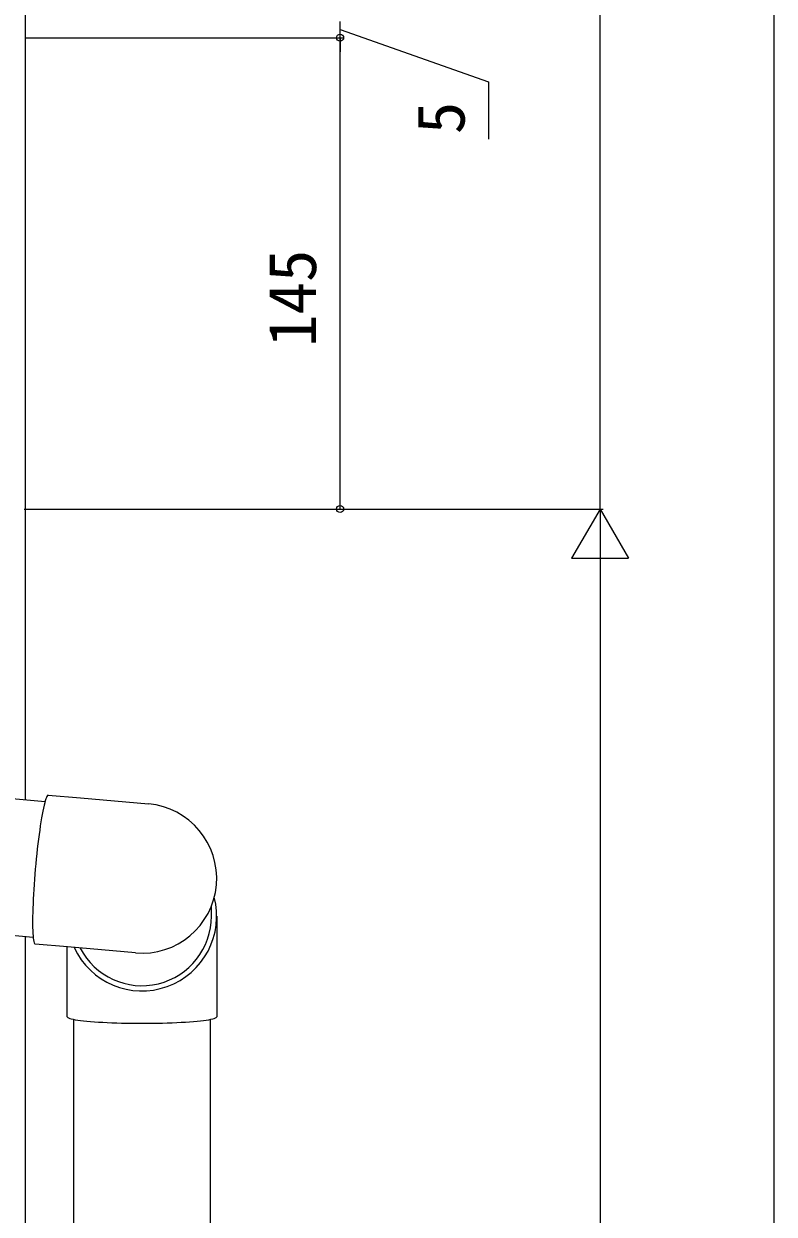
# Model space of a CAD drawing. Units: millimetres, scale not verified. Extents: x -875 to 875, y -1304 to 1297.
# Drawn here: x 644 to 875, y 351.8 to 718.1 of the extents above; entities that cross this region are included whole.
import ezdxf
from ezdxf.enums import TextEntityAlignment as Align

# ---------------------------------------------------------------- set-up
doc = ezdxf.new("R2010")
doc.units = ezdxf.units.MM
doc.header["$LTSCALE"] = 8
for name, color, linetype in [('0-5_YKK_12', 2, 'Continuous'), ('0-6_YKK_13', 4, 'Continuous'), ('0-8_YKK_D', 6, 'Continuous'), ('0-9_YKK_ZWAK', 7, 'Continuous')]:
    doc.layers.add(name, color=color, linetype=linetype)
doc.styles.add('ＭＳ ゴシック', font='')
doc.styles.get('ＭＳ ゴシック').set_extended_font_data('MS Gothic')

msp = doc.modelspace()

# ---------------------------------------------------------------- linework, layer by layer
at = {"layer": '0-5_YKK_12'}
for p, q in [((644.381, 956.8), (644.381, 479.382)), ((644.381, 437.221), (644.381, -316.2))]:
    msp.add_line(p, q, dxfattribs=at)
at = {"layer": '0-6_YKK_13'}
for p, q in [((549.169, 487.712), (650.56, 478.841)), ((651.546, 480.762), (661.471, 479.894)), ((661.471, 479.894), (682.386, 478.064)), ((646.9, 437.001), (545.509, 445.871)), ((701.781, 443.543), (701.781, 446.723)), ((657.461, 434.069), (647.537, 434.937)), ((657.381, 412.585), (657.381, 434.076)), ((678.377, 432.239), (657.461, 434.069)), ((659.381, 324.465), (659.381, 411.77)), ((701.381, 411.77), (701.381, 321.906))]:
    msp.add_line(p, q, dxfattribs=at)
for points in [[(651.546, 480.762), (651.44, 480.741), (651.291, 480.616), (651.134, 480.384), (650.968, 480.043), (650.796, 479.597), (650.618, 479.048), (650.435, 478.397), (650.248, 477.649), (650.057, 476.806), (649.864, 475.873), (649.669, 474.853), (649.474, 473.753), (649.279, 472.577), (649.085, 471.331), (648.894, 470.021), (648.705, 468.653), (648.521, 467.233), (648.341, 465.768), (648.167, 464.266), (648, 462.733), (647.84, 461.177), (647.688, 459.605), (647.545, 458.025)], [(647.545, 458.025), (647.411, 456.444), (647.288, 454.869), (647.175, 453.309), (647.074, 451.77), (646.984, 450.26), (646.907, 448.787), (646.842, 447.357), (646.79, 445.976), (646.751, 444.653), (646.726, 443.392), (646.713, 442.2), (646.715, 441.083), (646.73, 440.045), (646.758, 439.093), (646.799, 438.229), (646.854, 437.46), (646.921, 436.787), (647.001, 436.215), (647.093, 435.746), (647.196, 435.382), (647.311, 435.126), (647.437, 434.977), (647.537, 434.937)], [(703.381, 443.543), (703.381, 422.547), (703.381, 412.585)], [(657.381, 412.585), (657.412, 412.482), (657.549, 412.344), (657.795, 412.207), (658.148, 412.072), (658.607, 411.94), (659.17, 411.81), (659.835, 411.685), (660.597, 411.563), (661.453, 411.447), (662.399, 411.336), (663.432, 411.23), (664.545, 411.132), (665.733, 411.04), (666.991, 410.956), (668.313, 410.879), (669.693, 410.811), (671.123, 410.75), (672.598, 410.699), (674.11, 410.657), (675.651, 410.624), (677.215, 410.6), (678.795, 410.586), (680.381, 410.581)], [(680.381, 410.581), (681.968, 410.586), (683.548, 410.6), (685.112, 410.624), (686.653, 410.657), (688.165, 410.699), (689.64, 410.75), (691.07, 410.811), (692.45, 410.879), (693.772, 410.956), (695.03, 411.04), (696.218, 411.132), (697.331, 411.23), (698.364, 411.336), (699.31, 411.447), (700.166, 411.563), (700.928, 411.685), (701.593, 411.81), (702.156, 411.94), (702.615, 412.072), (702.968, 412.207), (703.214, 412.344), (703.351, 412.482), (703.381, 412.585)]]:
    msp.add_lwpolyline(points, dxfattribs=at)
for centre, radius, start, end in [((680.381, 455.152), 23, 265, 85), ((680.381, 443.543), 23, 204.81364, 14.61781), ((680.381, 443.543), 21.4, 207.30004, 0)]:
    msp.add_arc(centre, radius, start, end, dxfattribs=at)
at = {"layer": '0-8_YKK_D'}
for p, q in [((821.381, 568.8), (821.381, 953.8)), ((741.381, 713.8), (741.381, 718.8)), ((741.381, 713.8), (741.381, 718.8)), ((644.581, 713.8), (742.381, 713.8)), ((644.581, 713.8), (742.381, 713.8)), ((741.381, 568.8), (741.381, 713.8)), ((741.381, 713.8), (741.381, 709.5)), ((644.131, 568.8), (822.381, 568.8)), ((644.131, 568.8), (822.381, 568.8)), ((644.131, 568.8), (742.381, 568.8)), ((821.381, 568.8), (812.631, 553.645)), ((821.381, 568.8), (830.131, 553.645)), ((821.381, 568.8), (821.381, 538.489)), ((812.631, 553.645), (830.131, 553.645)), ((821.381, 551.3), (821.381, -298.7))]:
    msp.add_line(p, q, dxfattribs=at)
msp.add_lwpolyline([(741.381, 716.3), (787.096, 700.21), (787.096, 682.619)], dxfattribs=at)
for centre in [(741.381, 713.8), (741.381, 713.8), (741.381, 568.8)]:
    msp.add_circle(centre, 1.075, dxfattribs=at)
at = {"layer": '0-9_YKK_ZWAK'}
msp.add_lwpolyline([(-875, -1304.2), (875, -1304.2), (875, 1245.8)], dxfattribs=at)

# ---------------------------------------------------------------- texts
at = {"layer": '0-8_YKK_D', "style": 'ＭＳ ゴシック'}
for s, p in [('5', (784.096, 684.142)), ('145', (738.381, 618.686))]:
    msp.add_text(s, height=14.66, rotation=90, dxfattribs=at).set_placement(p, align=Align.BOTTOM_LEFT)

doc.saveas('drawing.dxf')
